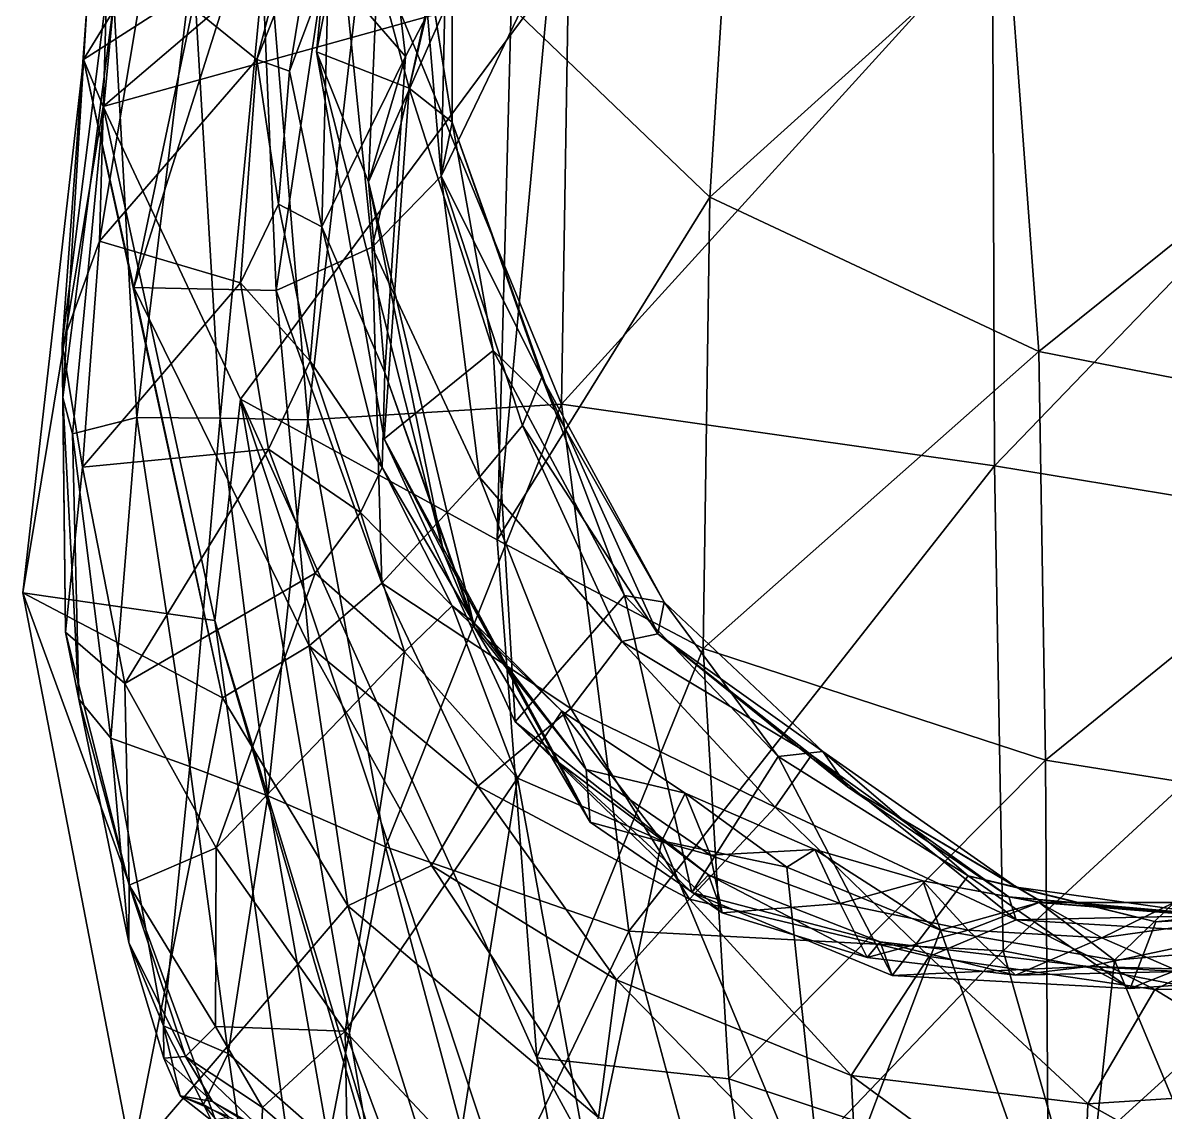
# Model space of a CAD drawing. Extents: x -1.6 to 1.6, y -9.4 to 16.4.
# Drawn here: x -1.2516 to -0.8501, y -0.7189 to -0.3359 of the extents above; entities that cross this region are included whole.
import ezdxf

# ---------------------------------------------------------------- set-up
doc = ezdxf.new("R2010")
doc.units = 0
doc.layers.add('DIPLODOC$LWO', color=1, linetype='CONTINUOUS')

msp = doc.modelspace()

# ---------------------------------------------------------------- linework, layer by layer
at = {"layer": 'DIPLODOC$LWO'}
for points in [[(-1.14845, -0.34608, 1.31256), (-1.12274, -0.21652, 1.3026), (-1.13013, -0.39185, 1.01975)], [(-1.12274, -0.21652, 1.3026), (-1.14845, -0.34608, 1.31256), (-1.14042, -0.26688, 1.51581)], [(-1.07445, -0.26559, 0.9924), (-1.13013, -0.39185, 1.01975), (-1.12274, -0.21652, 1.3026)], [(-0.77188, -0.3529, 4.46425), (-0.8312, -0.22131, 4.38325), (-0.90556, -0.30279, 4.18361)], [(-1.07994, -0.33034, 3.77864), (-1.01021, -0.39718, 4.07217), (-0.99958, -0.229, 3.89769)], [(-0.99958, -0.229, 3.89769), (-1.01021, -0.39718, 4.07217), (-0.90556, -0.30279, 4.18361)], [(-1.11707, -0.3477, 0.74502), (-1.12799, -0.25564, 0.76051), (-1.14421, -0.31646, 0.52679)], [(-1.11707, -0.3477, 0.74502), (-1.07445, -0.26559, 0.9924), (-1.12799, -0.25564, 0.76051)], [(-1.17759, -0.2628, 2.48827), (-1.23031, -0.34882, 2.51454), (-1.12499, -0.28124, 2.8998)], [(-1.21258, -0.42895, 2.26336), (-1.23031, -0.34882, 2.51454), (-1.17759, -0.2628, 2.48827)], [(-1.16852, -0.28989, 2.26085), (-1.21258, -0.42895, 2.26336), (-1.17759, -0.2628, 2.48827)], [(-1.11581, -0.35887, 1.49266), (-1.14042, -0.26688, 1.51581), (-1.14845, -0.34608, 1.31256)], [(-1.14042, -0.26688, 1.51581), (-1.11581, -0.35887, 1.49266), (-1.10067, -0.28991, 1.57818)], [(-1.13013, -0.39185, 1.01975), (-1.07445, -0.26559, 0.9924), (-1.11707, -0.3477, 0.74502)], [(-1.23031, -0.34882, 2.51454), (-1.22335, -0.36529, 2.92718), (-1.12499, -0.28124, 2.8998)], [(-1.12499, -0.28124, 2.8998), (-1.22335, -0.36529, 2.92718), (-1.0666, -0.32178, 3.41834)], [(-1.16936, -0.34885, 0.33537), (-1.15328, -0.28739, 0.32277), (-1.20862, -0.31696, 0.23471)], [(-1.15328, -0.28739, 0.32277), (-1.16936, -0.34885, 0.33537), (-1.14867, -0.29619, 0.40362)], [(-1.16264, -0.43006, 2.04977), (-1.21258, -0.42895, 2.26336), (-1.16852, -0.28989, 2.26085)], [(-1.14165, -0.28963, 2.05442), (-1.16264, -0.43006, 2.04977), (-1.16852, -0.28989, 2.26085)], [(-1.12888, -0.41475, 1.86334), (-1.16264, -0.43006, 2.04977), (-1.14165, -0.28963, 2.05442)], [(-1.10268, -0.30264, 1.8772), (-1.12888, -0.41475, 1.86334), (-1.14165, -0.28963, 2.05442)], [(-1.13139, -0.30185, 0.01456), (-1.05939, -0.29007, 0.0074), (-1.06235, -0.47004, 0.01484)], [(-1.11581, -0.35887, 1.49266), (-1.10068, -0.37087, 1.58564), (-1.10067, -0.28991, 1.57818)], [(-1.10067, -0.28991, 1.57818), (-1.10068, -0.37087, 1.58564), (-1.11285, -0.29339, 1.62092)], [(-1.05939, -0.29007, 0.0074), (-0.91075, -0.3032, 0.00365), (-1.06235, -0.47004, 0.01484)], [(-1.15786, -0.35295, 0.4354), (-1.14867, -0.29619, 0.40362), (-1.16936, -0.34885, 0.33537)], [(-1.14867, -0.29619, 0.40362), (-1.15786, -0.35295, 0.4354), (-1.14421, -0.31646, 0.52679)], [(-1.11285, -0.29339, 1.62092), (-1.10068, -0.37087, 1.58564), (-1.11246, -0.29664, 1.67529)], [(-1.11246, -0.29664, 1.67529), (-1.10453, -0.38981, 1.69038), (-1.06294, -0.30319, 1.75454)], [(-1.10068, -0.37087, 1.58564), (-1.10453, -0.38981, 1.69038), (-1.11246, -0.29664, 1.67529)], [(-1.19193, -0.31336, 0.04347), (-1.16572, -0.30322, 0.02543), (-1.18227, -0.47491, 0.04084)], [(-1.18227, -0.47491, 0.04084), (-1.16572, -0.30322, 0.02543), (-1.15147, -0.4755, 0.02723)], [(-1.16572, -0.30322, 0.02543), (-1.13139, -0.30185, 0.01456), (-1.15147, -0.4755, 0.02723)], [(-1.15147, -0.4755, 0.02723), (-1.13139, -0.30185, 0.01456), (-1.06235, -0.47004, 0.01484)], [(-1.10453, -0.38981, 1.69038), (-1.12888, -0.41475, 1.86334), (-1.10268, -0.30264, 1.8772)], [(-1.06294, -0.30319, 1.75454), (-1.10453, -0.38981, 1.69038), (-1.10268, -0.30264, 1.8772)], [(-0.91011, -0.49166, 0.00905), (-1.06235, -0.47004, 0.01484), (-0.91075, -0.3032, 0.00365)], [(-1.01021, -0.39718, 4.07217), (-0.89457, -0.45143, 4.28532), (-0.90556, -0.30279, 4.18361)], [(-0.91075, -0.3032, 0.00365), (-0.75741, -0.33318, 0.00517), (-0.91011, -0.49166, 0.00905)], [(-0.90556, -0.30279, 4.18361), (-0.89457, -0.45143, 4.28532), (-0.77188, -0.3529, 4.46425)], [(-1.22467, -0.41265, 0.24087), (-1.20862, -0.31696, 0.23471), (-1.22223, -0.32607, 0.16492)], [(-1.22467, -0.41265, 0.24087), (-1.16936, -0.34885, 0.33537), (-1.20862, -0.31696, 0.23471)], [(-1.21968, -0.32836, 0.0733), (-1.19193, -0.31336, 0.04347), (-1.21161, -0.4747, 0.05915)], [(-1.21161, -0.4747, 0.05915), (-1.19193, -0.31336, 0.04347), (-1.18227, -0.47491, 0.04084)], [(-1.14651, -0.40767, 0.52931), (-1.14421, -0.31646, 0.52679), (-1.15786, -0.35295, 0.4354)], [(-1.14651, -0.40767, 0.52931), (-1.11707, -0.3477, 0.74502), (-1.14421, -0.31646, 0.52679)], [(-1.22335, -0.36529, 2.92718), (-1.17517, -0.46829, 3.50612), (-1.0666, -0.32178, 3.41834)], [(-1.0666, -0.32178, 3.41834), (-1.17517, -0.46829, 3.50612), (-1.08496, -0.51765, 3.937)], [(-1.0666, -0.32178, 3.41834), (-1.08496, -0.51765, 3.937), (-1.07994, -0.33034, 3.77864)], [(-1.23782, -0.44884, 0.16888), (-1.22223, -0.32607, 0.16492), (-1.22903, -0.32885, 0.11201)], [(-1.23782, -0.44884, 0.16888), (-1.22467, -0.41265, 0.24087), (-1.22223, -0.32607, 0.16492)], [(-1.23751, -0.46768, 0.11641), (-1.23782, -0.44884, 0.16888), (-1.22903, -0.32885, 0.11201)], [(-1.23422, -0.48047, 0.08267), (-1.23751, -0.46768, 0.11641), (-1.21968, -0.32836, 0.0733)], [(-1.22903, -0.32885, 0.11201), (-1.21968, -0.32836, 0.0733), (-1.23751, -0.46768, 0.11641)], [(-1.23422, -0.48047, 0.08267), (-1.21968, -0.32836, 0.0733), (-1.21161, -0.4747, 0.05915)], [(-1.07994, -0.33034, 3.77864), (-1.08496, -0.51765, 3.937), (-1.01021, -0.39718, 4.07217)], [(-0.75079, -0.51792, 0.00419), (-0.91011, -0.49166, 0.00905), (-0.75741, -0.33318, 0.00517)], [(-1.23031, -0.34882, 2.51454), (-1.25162, -0.53638, 2.54891), (-1.22335, -0.36529, 2.92718)], [(-1.18142, -0.57322, 2.30641), (-1.25162, -0.53638, 2.54891), (-1.23031, -0.34882, 2.51454)], [(-1.21258, -0.42895, 2.26336), (-1.18142, -0.57322, 2.30641), (-1.23031, -0.34882, 2.51454)], [(-1.17514, -0.42733, 0.34197), (-1.16936, -0.34885, 0.33537), (-1.22467, -0.41265, 0.24087)], [(-1.17514, -0.42733, 0.34197), (-1.16177, -0.39971, 0.42559), (-1.16936, -0.34885, 0.33537)], [(-1.16177, -0.39971, 0.42559), (-1.15786, -0.35295, 0.4354), (-1.16936, -0.34885, 0.33537)], [(-1.13013, -0.39185, 1.01975), (-1.1036, -0.52248, 1.05861), (-1.14845, -0.34608, 1.31256)], [(-1.12463, -0.48215, 1.3358), (-1.14845, -0.34608, 1.31256), (-1.1036, -0.52248, 1.05861)], [(-1.14845, -0.34608, 1.31256), (-1.12463, -0.48215, 1.3358), (-1.11581, -0.35887, 1.49266)], [(-1.12441, -0.45881, 0.67931), (-1.11707, -0.3477, 0.74502), (-1.14651, -0.40767, 0.52931)], [(-1.12441, -0.45881, 0.67931), (-1.13013, -0.39185, 1.01975), (-1.11707, -0.3477, 0.74502)], [(-1.15786, -0.35295, 0.4354), (-1.16177, -0.39971, 0.42559), (-1.14651, -0.40767, 0.52931)], [(-0.89457, -0.45143, 4.28532), (-0.75015, -0.47976, 4.49778), (-0.77188, -0.3529, 4.46425)], [(-1.08628, -0.45115, 1.51153), (-1.11581, -0.35887, 1.49266), (-1.12463, -0.48215, 1.3358)], [(-1.11581, -0.35887, 1.49266), (-1.08628, -0.45115, 1.51153), (-1.10068, -0.37087, 1.58564)], [(-1.25162, -0.53638, 2.54891), (-1.18415, -0.54606, 2.94314), (-1.22335, -0.36529, 2.92718)], [(-1.22335, -0.36529, 2.92718), (-1.18415, -0.54606, 2.94314), (-1.17517, -0.46829, 3.50612)], [(-1.10068, -0.37087, 1.58564), (-1.06922, -0.46051, 1.62908), (-1.10453, -0.38981, 1.69038)], [(-1.06468, -0.47227, 1.58809), (-1.06922, -0.46051, 1.62908), (-1.10068, -0.37087, 1.58564)], [(-1.08628, -0.45115, 1.51153), (-1.06468, -0.47227, 1.58809), (-1.10068, -0.37087, 1.58564)], [(-1.12441, -0.45881, 0.67931), (-1.09291, -0.54847, 0.74764), (-1.13013, -0.39185, 1.01975)], [(-1.1036, -0.52248, 1.05861), (-1.13013, -0.39185, 1.01975), (-1.09291, -0.54847, 0.74764)], [(-1.10453, -0.38981, 1.69038), (-1.09115, -0.49566, 1.72987), (-1.12888, -0.41475, 1.86334)], [(-1.07603, -0.4775, 1.66732), (-1.09115, -0.49566, 1.72987), (-1.10453, -0.38981, 1.69038)], [(-1.06922, -0.46051, 1.62908), (-1.07603, -0.4775, 1.66732), (-1.10453, -0.38981, 1.69038)], [(-1.08496, -0.51765, 3.937), (-1.01247, -0.55586, 4.19454), (-1.01021, -0.39718, 4.07217)], [(-1.01021, -0.39718, 4.07217), (-1.01247, -0.55586, 4.19454), (-0.89457, -0.45143, 4.28532)], [(-1.15065, -0.45491, 0.44874), (-1.16177, -0.39971, 0.42559), (-1.17514, -0.42733, 0.34197)], [(-1.16177, -0.39971, 0.42559), (-1.15065, -0.45491, 0.44874), (-1.14651, -0.40767, 0.52931)], [(-1.12527, -0.49232, 0.52422), (-1.14651, -0.40767, 0.52931), (-1.15065, -0.45491, 0.44874)], [(-1.12527, -0.49232, 0.52422), (-1.12441, -0.45881, 0.67931), (-1.14651, -0.40767, 0.52931)], [(-1.2307, -0.49209, 0.24697), (-1.22467, -0.41265, 0.24087), (-1.23782, -0.44884, 0.16888)], [(-1.2307, -0.49209, 0.24697), (-1.17514, -0.42733, 0.34197), (-1.22467, -0.41265, 0.24087)], [(-1.12888, -0.41475, 1.86334), (-1.12548, -0.53291, 1.86274), (-1.16264, -0.43006, 2.04977)], [(-1.09115, -0.49566, 1.72987), (-1.12548, -0.53291, 1.86274), (-1.12888, -0.41475, 1.86334)], [(-1.16523, -0.48579, 0.36037), (-1.17514, -0.42733, 0.34197), (-1.2307, -0.49209, 0.24697)], [(-1.16264, -0.43006, 2.04977), (-1.15093, -0.555, 2.06098), (-1.21258, -0.42895, 2.26336)], [(-1.15093, -0.555, 2.06098), (-1.18142, -0.57322, 2.30641), (-1.21258, -0.42895, 2.26336)], [(-1.16523, -0.48579, 0.36037), (-1.15065, -0.45491, 0.44874), (-1.17514, -0.42733, 0.34197)], [(-1.12548, -0.53291, 1.86274), (-1.15093, -0.555, 2.06098), (-1.16264, -0.43006, 2.04977)], [(-1.23659, -0.55021, 0.16545), (-1.23782, -0.44884, 0.16888), (-1.23751, -0.46768, 0.11641)], [(-1.23659, -0.55021, 0.16545), (-1.2307, -0.49209, 0.24697), (-1.23782, -0.44884, 0.16888)], [(-1.12463, -0.48215, 1.3358), (-1.07852, -0.58167, 1.37563), (-1.08628, -0.45115, 1.51153)], [(-1.08628, -0.45115, 1.51153), (-1.0401, -0.53723, 1.56271), (-1.06468, -0.47227, 1.58809)], [(-1.0401, -0.53723, 1.56271), (-1.08628, -0.45115, 1.51153), (-1.07852, -0.58167, 1.37563)], [(-1.01247, -0.55586, 4.19454), (-0.89214, -0.59516, 4.35034), (-0.89457, -0.45143, 4.28532)], [(-0.89457, -0.45143, 4.28532), (-0.89214, -0.59516, 4.35034), (-0.75015, -0.47976, 4.49778)], [(-1.1329, -0.5081, 0.43918), (-1.15065, -0.45491, 0.44874), (-1.16523, -0.48579, 0.36037)], [(-1.15065, -0.45491, 0.44874), (-1.1329, -0.5081, 0.43918), (-1.12527, -0.49232, 0.52422)], [(-1.12527, -0.49232, 0.52422), (-1.09323, -0.54669, 0.57087), (-1.12441, -0.45881, 0.67931)], [(-1.09291, -0.54847, 0.74764), (-1.12441, -0.45881, 0.67931), (-1.09323, -0.54669, 0.57087)], [(-1.06922, -0.46051, 1.62908), (-1.02847, -0.55069, 1.6688), (-1.07603, -0.4775, 1.66732)], [(-1.06468, -0.47227, 1.58809), (-1.02623, -0.53959, 1.62842), (-1.06922, -0.46051, 1.62908)], [(-1.02847, -0.55069, 1.6688), (-1.06922, -0.46051, 1.62908), (-1.02623, -0.53959, 1.62842)], [(-1.23191, -0.57371, 0.11024), (-1.23659, -0.55021, 0.16545), (-1.23751, -0.46768, 0.11641)], [(-1.23751, -0.46768, 0.11641), (-1.23422, -0.48047, 0.08267), (-1.23191, -0.57371, 0.11024)], [(-1.18415, -0.54606, 2.94314), (-1.12959, -0.73331, 3.55066), (-1.17517, -0.46829, 3.50612)], [(-1.17517, -0.46829, 3.50612), (-1.07096, -0.6998, 4.03116), (-1.08496, -0.51765, 3.937)], [(-1.07096, -0.6998, 4.03116), (-1.17517, -0.46829, 3.50612), (-1.04, -0.87482, 4.04806)], [(-1.12959, -0.73331, 3.55066), (-1.04, -0.87482, 4.04806), (-1.17517, -0.46829, 3.50612)], [(-1.15147, -0.4755, 0.02723), (-1.06235, -0.47004, 0.01484), (-1.12415, -0.62562, 0.02362)], [(-1.03867, -0.65526, 0.01915), (-1.12415, -0.62562, 0.02362), (-1.06235, -0.47004, 0.01484)], [(-1.02623, -0.53959, 1.62842), (-1.06468, -0.47227, 1.58809), (-1.0401, -0.53723, 1.56271)], [(-1.06235, -0.47004, 0.01484), (-0.91011, -0.49166, 0.00905), (-1.03867, -0.65526, 0.01915)], [(-1.23422, -0.48047, 0.08267), (-1.21161, -0.4747, 0.05915), (-1.22067, -0.58749, 0.0705)], [(-1.19297, -0.59734, 0.04589), (-1.22067, -0.58749, 0.0705), (-1.21161, -0.4747, 0.05915)], [(-1.21161, -0.4747, 0.05915), (-1.18227, -0.47491, 0.04084), (-1.19297, -0.59734, 0.04589)], [(-1.16553, -0.60769, 0.03147), (-1.19297, -0.59734, 0.04589), (-1.18227, -0.47491, 0.04084)], [(-1.18227, -0.47491, 0.04084), (-1.15147, -0.4755, 0.02723), (-1.16553, -0.60769, 0.03147)], [(-1.12415, -0.62562, 0.02362), (-1.16553, -0.60769, 0.03147), (-1.15147, -0.4755, 0.02723)], [(-1.07603, -0.4775, 1.66732), (-1.04107, -0.55339, 1.70365), (-1.09115, -0.49566, 1.72987)], [(-1.04107, -0.55339, 1.70365), (-1.07603, -0.4775, 1.66732), (-1.02847, -0.55069, 1.6688)], [(-1.22067, -0.58749, 0.0705), (-1.23191, -0.57371, 0.11024), (-1.23422, -0.48047, 0.08267)], [(-0.89214, -0.59516, 4.35034), (-0.75174, -0.61758, 4.51175), (-0.75015, -0.47976, 4.49778)], [(-1.21583, -0.56822, 0.25831), (-1.16523, -0.48579, 0.36037), (-1.2307, -0.49209, 0.24697)], [(-1.14884, -0.52939, 0.35683), (-1.16523, -0.48579, 0.36037), (-1.21583, -0.56822, 0.25831)], [(-1.14884, -0.52939, 0.35683), (-1.1329, -0.5081, 0.43918), (-1.16523, -0.48579, 0.36037)], [(-1.1036, -0.52248, 1.05861), (-1.06311, -0.59605, 1.06575), (-1.12463, -0.48215, 1.3358)], [(-1.07852, -0.58167, 1.37563), (-1.12463, -0.48215, 1.3358), (-1.06311, -0.59605, 1.06575)], [(-1.21583, -0.56822, 0.25831), (-1.2307, -0.49209, 0.24697), (-1.23659, -0.55021, 0.16545)], [(-1.1329, -0.5081, 0.43918), (-1.10073, -0.54091, 0.47052), (-1.12527, -0.49232, 0.52422)], [(-1.09323, -0.54669, 0.57087), (-1.12527, -0.49232, 0.52422), (-1.10073, -0.54091, 0.47052)], [(-0.90701, -0.66224, 0.01254), (-1.03867, -0.65526, 0.01915), (-0.91011, -0.49166, 0.00905)], [(-0.91011, -0.49166, 0.00905), (-0.75079, -0.51792, 0.00419), (-0.90701, -0.66224, 0.01254)], [(-1.09115, -0.49566, 1.72987), (-1.05904, -0.57698, 1.7681), (-1.12548, -0.53291, 1.86274)], [(-1.05904, -0.57698, 1.7681), (-1.09115, -0.49566, 1.72987), (-1.04107, -0.55339, 1.70365)], [(-1.14884, -0.52939, 0.35683), (-1.11745, -0.55709, 0.38526), (-1.1329, -0.5081, 0.43918)], [(-1.10073, -0.54091, 0.47052), (-1.1329, -0.5081, 0.43918), (-1.11745, -0.55709, 0.38526)], [(-1.08496, -0.51765, 3.937), (-1.07096, -0.6998, 4.03116), (-1.01247, -0.55586, 4.19454)], [(-0.75001, -0.69297, 0.00797), (-0.90701, -0.66224, 0.01254), (-0.75079, -0.51792, 0.00419)], [(-1.09291, -0.54847, 0.74764), (-1.05221, -0.617, 0.7461), (-1.1036, -0.52248, 1.05861)], [(-1.06311, -0.59605, 1.06575), (-1.1036, -0.52248, 1.05861), (-1.05221, -0.617, 0.7461)], [(-1.18362, -0.62599, 0.27109), (-1.14884, -0.52939, 0.35683), (-1.21583, -0.56822, 0.25831)], [(-1.11745, -0.55709, 0.38526), (-1.14884, -0.52939, 0.35683), (-1.18362, -0.62599, 0.27109)], [(-1.12548, -0.53291, 1.86274), (-1.09168, -0.60433, 1.88888), (-1.15093, -0.555, 2.06098)], [(-1.05904, -0.57698, 1.7681), (-1.09168, -0.60433, 1.88888), (-1.12548, -0.53291, 1.86274)], [(-1.18415, -0.54606, 2.94314), (-1.25162, -0.53638, 2.54891), (-1.14436, -0.8302, 2.91061)], [(-1.2133, -0.73515, 2.56163), (-1.14436, -0.8302, 2.91061), (-1.25162, -0.53638, 2.54891)], [(-1.25162, -0.53638, 2.54891), (-1.18142, -0.57322, 2.30641), (-1.2133, -0.73515, 2.56163)], [(-1.07852, -0.58167, 1.37563), (-1.01647, -0.64173, 1.41087), (-1.0401, -0.53723, 1.56271)], [(-1.0401, -0.53723, 1.56271), (-0.98609, -0.59387, 1.59945), (-1.02623, -0.53959, 1.62842)], [(-0.98609, -0.59387, 1.59945), (-1.0401, -0.53723, 1.56271), (-1.01647, -0.64173, 1.41087)], [(-1.11745, -0.55709, 0.38526), (-1.0778, -0.60146, 0.37925), (-1.10073, -0.54091, 0.47052)], [(-1.10073, -0.54091, 0.47052), (-1.06212, -0.57796, 0.47685), (-1.09323, -0.54669, 0.57087)], [(-1.06212, -0.57796, 0.47685), (-1.10073, -0.54091, 0.47052), (-1.0778, -0.60146, 0.37925)], [(-1.02623, -0.53959, 1.62842), (-0.97047, -0.59211, 1.6606), (-1.02847, -0.55069, 1.6688)], [(-0.97047, -0.59211, 1.6606), (-1.02623, -0.53959, 1.62842), (-0.98609, -0.59387, 1.59945)], [(-1.12959, -0.73331, 3.55066), (-1.18415, -0.54606, 2.94314), (-1.04317, -1.01275, 3.45648)], [(-1.14436, -0.8302, 2.91061), (-1.04317, -1.01275, 3.45648), (-1.18415, -0.54606, 2.94314)], [(-1.09323, -0.54669, 0.57087), (-1.05363, -0.59846, 0.57582), (-1.09291, -0.54847, 0.74764)], [(-1.05363, -0.59846, 0.57582), (-1.09323, -0.54669, 0.57087), (-1.06212, -0.57796, 0.47685)], [(-1.05221, -0.617, 0.7461), (-1.09291, -0.54847, 0.74764), (-1.05363, -0.59846, 0.57582)], [(-1.21426, -0.6391, 0.15939), (-1.23659, -0.55021, 0.16545), (-1.23191, -0.57371, 0.11024)], [(-1.21426, -0.6391, 0.15939), (-1.21583, -0.56822, 0.25831), (-1.23659, -0.55021, 0.16545)], [(-0.98716, -0.61167, 1.75534), (-1.05904, -0.57698, 1.7681), (-1.04107, -0.55339, 1.70365)], [(-0.97446, -0.59338, 1.71665), (-1.04107, -0.55339, 1.70365), (-1.02847, -0.55069, 1.6688)], [(-0.97446, -0.59338, 1.71665), (-0.98716, -0.61167, 1.75534), (-1.04107, -0.55339, 1.70365)], [(-0.96173, -0.60454, 1.6936), (-1.02847, -0.55069, 1.6688), (-0.97047, -0.59211, 1.6606)], [(-0.96173, -0.60454, 1.6936), (-0.97446, -0.59338, 1.71665), (-1.02847, -0.55069, 1.6688)], [(-1.13836, -0.69048, 0.26432), (-1.11745, -0.55709, 0.38526), (-1.18362, -0.62599, 0.27109)], [(-1.18142, -0.57322, 2.30641), (-1.15093, -0.555, 2.06098), (-1.13739, -0.6464, 2.25151)], [(-1.10794, -0.63224, 2.04387), (-1.13739, -0.6464, 2.25151), (-1.15093, -0.555, 2.06098)], [(-1.09168, -0.60433, 1.88888), (-1.10794, -0.63224, 2.04387), (-1.15093, -0.555, 2.06098)], [(-1.0778, -0.60146, 0.37925), (-1.11745, -0.55709, 0.38526), (-1.13836, -0.69048, 0.26432)], [(-1.07096, -0.6998, 4.03116), (-1.00345, -0.70722, 4.26007), (-1.01247, -0.55586, 4.19454)], [(-1.01247, -0.55586, 4.19454), (-1.00345, -0.70722, 4.26007), (-0.89214, -0.59516, 4.35034)], [(-1.18362, -0.62599, 0.27109), (-1.21583, -0.56822, 0.25831), (-1.21426, -0.6391, 0.15939)], [(-1.21434, -0.65933, 0.09323), (-1.21426, -0.6391, 0.15939), (-1.23191, -0.57371, 0.11024)], [(-1.23191, -0.57371, 0.11024), (-1.22067, -0.58749, 0.0705), (-1.21434, -0.65933, 0.09323)], [(-1.13739, -0.6464, 2.25151), (-1.2133, -0.73515, 2.56163), (-1.18142, -0.57322, 2.30641)], [(-1.09168, -0.60433, 1.88888), (-1.05904, -0.57698, 1.7681), (-1.01732, -0.64402, 1.83898)], [(-1.0778, -0.60146, 0.37925), (-1.02701, -0.62355, 0.40297), (-1.06212, -0.57796, 0.47685)], [(-1.06212, -0.57796, 0.47685), (-1.01884, -0.60672, 0.4796), (-1.05363, -0.59846, 0.57582)], [(-1.01884, -0.60672, 0.4796), (-1.06212, -0.57796, 0.47685), (-1.02701, -0.62355, 0.40297)], [(-0.98716, -0.61167, 1.75534), (-1.01732, -0.64402, 1.83898), (-1.05904, -0.57698, 1.7681)], [(-1.06311, -0.59605, 1.06575), (-1.01059, -0.63545, 1.08067), (-1.07852, -0.58167, 1.37563)], [(-1.01647, -0.64173, 1.41087), (-1.07852, -0.58167, 1.37563), (-1.01059, -0.63545, 1.08067)], [(-1.22067, -0.58749, 0.0705), (-1.19297, -0.59734, 0.04589), (-1.20217, -0.68861, 0.05063)], [(-1.20217, -0.68861, 0.05063), (-1.21434, -0.65933, 0.09323), (-1.22067, -0.58749, 0.0705)], [(-1.01647, -0.64173, 1.41087), (-0.94606, -0.67091, 1.42576), (-0.98609, -0.59387, 1.59945)], [(-0.90248, -0.6513, 1.74954), (-0.98716, -0.61167, 1.75534), (-0.97446, -0.59338, 1.71665)], [(-0.98609, -0.59387, 1.59945), (-0.91936, -0.63589, 1.60917), (-0.97047, -0.59211, 1.6606)], [(-0.91936, -0.63589, 1.60917), (-0.98609, -0.59387, 1.59945), (-0.94606, -0.67091, 1.42576)], [(-0.90504, -0.64319, 1.71176), (-0.97446, -0.59338, 1.71665), (-0.96173, -0.60454, 1.6936)], [(-0.90504, -0.64319, 1.71176), (-0.90248, -0.6513, 1.74954), (-0.97446, -0.59338, 1.71665)], [(-0.90232, -0.63978, 1.66577), (-0.97047, -0.59211, 1.6606), (-0.91936, -0.63589, 1.60917)], [(-0.97047, -0.59211, 1.6606), (-0.90232, -0.63978, 1.66577), (-0.96173, -0.60454, 1.6936)], [(-1.17943, -0.69836, 0.02676), (-1.20217, -0.68861, 0.05063), (-1.19297, -0.59734, 0.04589)], [(-1.19297, -0.59734, 0.04589), (-1.16553, -0.60769, 0.03147), (-1.17943, -0.69836, 0.02676)], [(-1.05221, -0.617, 0.7461), (-1.00584, -0.64883, 0.74902), (-1.06311, -0.59605, 1.06575)], [(-1.01059, -0.63545, 1.08067), (-1.06311, -0.59605, 1.06575), (-1.00584, -0.64883, 0.74902)], [(-1.00345, -0.70722, 4.26007), (-0.89124, -0.74454, 4.37757), (-0.89214, -0.59516, 4.35034)], [(-0.89214, -0.59516, 4.35034), (-0.89124, -0.74454, 4.37757), (-0.75174, -0.61758, 4.51175)], [(-1.09861, -0.73282, 0.26003), (-1.0778, -0.60146, 0.37925), (-1.13836, -0.69048, 0.26432)], [(-1.09861, -0.73282, 0.26003), (-1.05215, -0.74191, 0.29098), (-1.0778, -0.60146, 0.37925)], [(-1.02701, -0.62355, 0.40297), (-1.0778, -0.60146, 0.37925), (-1.05215, -0.74191, 0.29098)], [(-1.05363, -0.59846, 0.57582), (-1.0099, -0.62859, 0.57048), (-1.05221, -0.617, 0.7461)], [(-1.0099, -0.62859, 0.57048), (-1.05363, -0.59846, 0.57582), (-1.01884, -0.60672, 0.4796)], [(-1.10794, -0.63224, 2.04387), (-1.09168, -0.60433, 1.88888), (-1.04293, -0.67236, 2.00497)], [(-1.01732, -0.64402, 1.83898), (-1.04293, -0.67236, 2.00497), (-1.09168, -0.60433, 1.88888)], [(-0.89283, -0.64534, 1.69057), (-0.96173, -0.60454, 1.6936), (-0.90232, -0.63978, 1.66577)], [(-0.89283, -0.64534, 1.69057), (-0.90504, -0.64319, 1.71176), (-0.96173, -0.60454, 1.6936)], [(-1.14415, -0.72925, 0.01614), (-1.17943, -0.69836, 0.02676), (-1.16553, -0.60769, 0.03147)], [(-1.16553, -0.60769, 0.03147), (-1.12415, -0.62562, 0.02362), (-1.14415, -0.72925, 0.01614)], [(-1.02701, -0.62355, 0.40297), (-0.98315, -0.63279, 0.42613), (-1.01884, -0.60672, 0.4796)], [(-1.01884, -0.60672, 0.4796), (-0.97323, -0.62659, 0.48299), (-1.0099, -0.62859, 0.57048)], [(-0.97323, -0.62659, 0.48299), (-1.01884, -0.60672, 0.4796), (-0.98315, -0.63279, 0.42613)], [(-1.01732, -0.64402, 1.83898), (-0.98716, -0.61167, 1.75534), (-0.93303, -0.66419, 1.83713)], [(-0.90248, -0.6513, 1.74954), (-0.93303, -0.66419, 1.83713), (-0.98716, -0.61167, 1.75534)], [(-1.00584, -0.64883, 0.74902), (-1.05221, -0.617, 0.7461), (-1.0099, -0.62859, 0.57048)], [(-0.89124, -0.74454, 4.37757), (-0.75764, -0.76692, 4.50481), (-0.75174, -0.61758, 4.51175)], [(-1.18388, -0.68883, 0.18152), (-1.18362, -0.62599, 0.27109), (-1.21426, -0.6391, 0.15939)], [(-1.18362, -0.62599, 0.27109), (-1.18388, -0.68883, 0.18152), (-1.13836, -0.69048, 0.26432)], [(-1.08829, -0.75893, 0.01756), (-1.14415, -0.72925, 0.01614), (-1.12415, -0.62562, 0.02362)], [(-1.12415, -0.62562, 0.02362), (-1.03867, -0.65526, 0.01915), (-1.08829, -0.75893, 0.01756)], [(-1.05215, -0.74191, 0.29098), (-0.96939, -0.76184, 0.30781), (-1.02701, -0.62355, 0.40297)], [(-0.98315, -0.63279, 0.42613), (-1.02701, -0.62355, 0.40297), (-0.96939, -0.76184, 0.30781)], [(-0.96435, -0.64561, 0.56954), (-1.0099, -0.62859, 0.57048), (-0.97323, -0.62659, 0.48299)], [(-1.0099, -0.62859, 0.57048), (-0.96435, -0.64561, 0.56954), (-1.00584, -0.64883, 0.74902)], [(-0.98315, -0.63279, 0.42613), (-0.92906, -0.65489, 0.42393), (-0.97323, -0.62659, 0.48299)], [(-0.97323, -0.62659, 0.48299), (-0.93528, -0.63756, 0.49846), (-0.96435, -0.64561, 0.56954)], [(-0.93528, -0.63756, 0.49846), (-0.97323, -0.62659, 0.48299), (-0.92906, -0.65489, 0.42393)], [(-1.13739, -0.6464, 2.25151), (-1.10794, -0.63224, 2.04387), (-1.04923, -0.72083, 2.22275)], [(-1.04293, -0.67236, 2.00497), (-1.04923, -0.72083, 2.22275), (-1.10794, -0.63224, 2.04387)], [(-0.92906, -0.65489, 0.42393), (-0.98315, -0.63279, 0.42613), (-0.96939, -0.76184, 0.30781)], [(-1.01059, -0.63545, 1.08067), (-0.95023, -0.65909, 1.0884), (-1.01647, -0.64173, 1.41087)], [(-1.00584, -0.64883, 0.74902), (-0.9548, -0.6646, 0.75364), (-1.01059, -0.63545, 1.08067)], [(-0.95023, -0.65909, 1.0884), (-1.01059, -0.63545, 1.08067), (-0.9548, -0.6646, 0.75364)], [(-0.91931, -0.6549, 0.56825), (-0.96435, -0.64561, 0.56954), (-0.93528, -0.63756, 0.49846)], [(-0.94606, -0.67091, 1.42576), (-0.86236, -0.67551, 1.47127), (-0.91936, -0.63589, 1.60917)], [(-0.93528, -0.63756, 0.49846), (-0.89443, -0.64526, 0.48695), (-0.91931, -0.6549, 0.56825)], [(-0.89443, -0.64526, 0.48695), (-0.93528, -0.63756, 0.49846), (-0.92906, -0.65489, 0.42393)], [(-0.91936, -0.63589, 1.60917), (-0.85334, -0.65202, 1.63284), (-0.90232, -0.63978, 1.66577)], [(-0.85334, -0.65202, 1.63284), (-0.91936, -0.63589, 1.60917), (-0.86236, -0.67551, 1.47127)], [(-1.21434, -0.65933, 0.09323), (-1.1945, -0.69936, 0.13306), (-1.21426, -0.6391, 0.15939)], [(-1.21426, -0.6391, 0.15939), (-1.1945, -0.69936, 0.13306), (-1.18388, -0.68883, 0.18152)], [(-0.94606, -0.67091, 1.42576), (-1.01647, -0.64173, 1.41087), (-0.95023, -0.65909, 1.0884)], [(-0.83181, -0.64969, 1.66831), (-0.90232, -0.63978, 1.66577), (-0.85334, -0.65202, 1.63284)], [(-0.90232, -0.63978, 1.66577), (-0.83181, -0.64969, 1.66831), (-0.89283, -0.64534, 1.69057)], [(-1.2133, -0.73515, 2.56163), (-1.13739, -0.6464, 2.25151), (-1.0896, -0.79875, 2.48371)], [(-1.04923, -0.72083, 2.22275), (-1.0896, -0.79875, 2.48371), (-1.13739, -0.6464, 2.25151)], [(-1.04293, -0.67236, 2.00497), (-1.01732, -0.64402, 1.83898), (-0.96045, -0.70603, 1.99399)], [(-0.93303, -0.66419, 1.83713), (-0.96045, -0.70603, 1.99399), (-1.01732, -0.64402, 1.83898)], [(-0.9548, -0.6646, 0.75364), (-1.00584, -0.64883, 0.74902), (-0.96435, -0.64561, 0.56954)], [(-0.96435, -0.64561, 0.56954), (-0.91931, -0.6549, 0.56825), (-0.9548, -0.6646, 0.75364)], [(-0.86788, -0.66547, 0.41245), (-0.89443, -0.64526, 0.48695), (-0.92906, -0.65489, 0.42393)], [(-0.87234, -0.65759, 0.56966), (-0.91931, -0.6549, 0.56825), (-0.89443, -0.64526, 0.48695)], [(-0.89283, -0.64534, 1.69057), (-0.83034, -0.65036, 1.69627), (-0.90504, -0.64319, 1.71176)], [(-0.83088, -0.6498, 1.7201), (-0.90504, -0.64319, 1.71176), (-0.83034, -0.65036, 1.69627)], [(-0.90504, -0.64319, 1.71176), (-0.83088, -0.6498, 1.7201), (-0.90248, -0.6513, 1.74954)], [(-0.8469, -0.64518, 0.48973), (-0.87234, -0.65759, 0.56966), (-0.89443, -0.64526, 0.48695)], [(-0.8469, -0.64518, 0.48973), (-0.89443, -0.64526, 0.48695), (-0.86788, -0.66547, 0.41245)], [(-0.83034, -0.65036, 1.69627), (-0.89283, -0.64534, 1.69057), (-0.83181, -0.64969, 1.66831)], [(-0.81406, -0.64942, 0.57516), (-0.87234, -0.65759, 0.56966), (-0.8469, -0.64518, 0.48973)], [(-0.81906, -0.66131, 0.41564), (-0.8469, -0.64518, 0.48973), (-0.86788, -0.66547, 0.41245)], [(-0.81409, -0.65654, 1.75658), (-0.90248, -0.6513, 1.74954), (-0.83088, -0.6498, 1.7201)], [(-0.87234, -0.65759, 0.56966), (-0.81406, -0.64942, 0.57516), (-0.84522, -0.66953, 0.76127)], [(-0.78708, -0.67022, 1.42534), (-0.79524, -0.64879, 1.61664), (-0.86236, -0.67551, 1.47127)], [(-0.79524, -0.64879, 1.61664), (-0.85334, -0.65202, 1.63284), (-0.86236, -0.67551, 1.47127)], [(-0.85334, -0.65202, 1.63284), (-0.79524, -0.64879, 1.61664), (-0.83181, -0.64969, 1.66831)], [(-0.93303, -0.66419, 1.83713), (-0.90248, -0.6513, 1.74954), (-0.85373, -0.67583, 1.83524)], [(-0.81409, -0.65654, 1.75658), (-0.85373, -0.67583, 1.83524), (-0.90248, -0.6513, 1.74954)], [(-0.80642, -0.65269, 1.10845), (-0.87709, -0.66777, 1.10807), (-0.84522, -0.66953, 0.76127)], [(-0.80642, -0.65269, 1.10845), (-0.78708, -0.67022, 1.42534), (-0.87709, -0.66777, 1.10807)], [(-1.00832, -0.76808, 0.0162), (-1.08829, -0.75893, 0.01756), (-1.03867, -0.65526, 0.01915)], [(-1.03867, -0.65526, 0.01915), (-0.90701, -0.66224, 0.01254), (-1.00832, -0.76808, 0.0162)], [(-0.88115, -0.79018, 0.299), (-0.92906, -0.65489, 0.42393), (-0.96939, -0.76184, 0.30781)], [(-0.90267, -0.67074, 0.75216), (-0.9548, -0.6646, 0.75364), (-0.91931, -0.6549, 0.56825)], [(-0.86788, -0.66547, 0.41245), (-0.92906, -0.65489, 0.42393), (-0.88115, -0.79018, 0.299)], [(-0.91931, -0.6549, 0.56825), (-0.87234, -0.65759, 0.56966), (-0.90267, -0.67074, 0.75216)], [(-0.84522, -0.66953, 0.76127), (-0.90267, -0.67074, 0.75216), (-0.87234, -0.65759, 0.56966)], [(-0.77581, -0.67523, 1.83299), (-0.85373, -0.67583, 1.83524), (-0.81409, -0.65654, 1.75658)], [(-1.20217, -0.68861, 0.05063), (-1.20201, -0.69995, 0.0813), (-1.21434, -0.65933, 0.09323)], [(-1.20201, -0.69995, 0.0813), (-1.1945, -0.69936, 0.13306), (-1.21434, -0.65933, 0.09323)], [(-0.87364, -0.77946, 0.00899), (-1.00832, -0.76808, 0.0162), (-0.90701, -0.66224, 0.01254)], [(-0.9548, -0.6646, 0.75364), (-0.90267, -0.67074, 0.75216), (-0.95023, -0.65909, 1.0884)], [(-0.87709, -0.66777, 1.10807), (-0.95023, -0.65909, 1.0884), (-0.90267, -0.67074, 0.75216)], [(-0.95023, -0.65909, 1.0884), (-0.87709, -0.66777, 1.10807), (-0.94606, -0.67091, 1.42576)], [(-0.90701, -0.66224, 0.01254), (-0.75001, -0.69297, 0.00797), (-0.87364, -0.77946, 0.00899)], [(-0.81906, -0.66131, 0.41564), (-0.86788, -0.66547, 0.41245), (-0.81537, -0.79136, 0.2939)], [(-0.96045, -0.70603, 1.99399), (-0.93303, -0.66419, 1.83713), (-0.87726, -0.71598, 1.98144)], [(-0.85373, -0.67583, 1.83524), (-0.87726, -0.71598, 1.98144), (-0.93303, -0.66419, 1.83713)], [(-0.81537, -0.79136, 0.2939), (-0.86788, -0.66547, 0.41245), (-0.88115, -0.79018, 0.299)], [(-0.86236, -0.67551, 1.47127), (-0.94606, -0.67091, 1.42576), (-0.87709, -0.66777, 1.10807)], [(-0.90267, -0.67074, 0.75216), (-0.84522, -0.66953, 0.76127), (-0.87709, -0.66777, 1.10807)], [(-0.78708, -0.67022, 1.42534), (-0.86236, -0.67551, 1.47127), (-0.87709, -0.66777, 1.10807)], [(-1.04923, -0.72083, 2.22275), (-1.04293, -0.67236, 2.00497), (-0.95778, -0.75968, 2.19291)], [(-0.96045, -0.70603, 1.99399), (-0.95778, -0.75968, 2.19291), (-1.04293, -0.67236, 2.00497)], [(-0.79656, -0.7108, 1.9709), (-0.87726, -0.71598, 1.98144), (-0.85373, -0.67583, 1.83524)], [(-0.77581, -0.67523, 1.83299), (-0.79656, -0.7108, 1.9709), (-0.85373, -0.67583, 1.83524)], [(-1.20201, -0.69995, 0.0813), (-1.20217, -0.68861, 0.05063), (-1.19634, -0.71315, 0.0617)], [(-1.20217, -0.68861, 0.05063), (-1.18807, -0.71625, 0.03212), (-1.19634, -0.71315, 0.0617)], [(-1.20217, -0.68861, 0.05063), (-1.17943, -0.69836, 0.02676), (-1.18807, -0.71625, 0.03212)], [(-1.1945, -0.69936, 0.13306), (-1.16737, -0.71726, 0.17241), (-1.18388, -0.68883, 0.18152)], [(-1.18388, -0.68883, 0.18152), (-1.16737, -0.71726, 0.17241), (-1.13836, -0.69048, 0.26432)], [(-1.13742, -0.74335, 0.18349), (-1.13836, -0.69048, 0.26432), (-1.16737, -0.71726, 0.17241)], [(-1.10728, -0.77365, 0.17748), (-1.13836, -0.69048, 0.26432), (-1.13742, -0.74335, 0.18349)], [(-1.09861, -0.73282, 0.26003), (-1.13836, -0.69048, 0.26432), (-1.10728, -0.77365, 0.17748)], [(-0.72605, -0.77803, 0.01267), (-0.87364, -0.77946, 0.00899), (-0.75001, -0.69297, 0.00797)], [(-1.17943, -0.69836, 0.02676), (-1.17577, -0.72331, 0.01974), (-1.18807, -0.71625, 0.03212)], [(-1.17943, -0.69836, 0.02676), (-1.14415, -0.72925, 0.01614), (-1.17577, -0.72331, 0.01974)], [(-1.1945, -0.69936, 0.13306), (-1.20201, -0.69995, 0.0813), (-1.18499, -0.7152, 0.11946)], [(-1.20201, -0.69995, 0.0813), (-1.19634, -0.71315, 0.0617), (-1.18499, -0.7152, 0.11946)], [(-1.16737, -0.71726, 0.17241), (-1.1945, -0.69936, 0.13306), (-1.16757, -0.72499, 0.15372)], [(-1.1945, -0.69936, 0.13306), (-1.18499, -0.7152, 0.11946), (-1.16757, -0.72499, 0.15372)], [(-1.00345, -0.70722, 4.26007), (-1.07096, -0.6998, 4.03116), (-0.97942, -0.86773, 4.26509)], [(-1.04, -0.87482, 4.04806), (-0.97942, -0.86773, 4.26509), (-1.07096, -0.6998, 4.03116)], [(-0.95778, -0.75968, 2.19291), (-0.96045, -0.70603, 1.99399), (-0.87917, -0.76578, 2.16596)], [(-0.87726, -0.71598, 1.98144), (-0.87917, -0.76578, 2.16596), (-0.96045, -0.70603, 1.99399)], [(-1.00345, -0.70722, 4.26007), (-0.97942, -0.86773, 4.26509), (-0.89124, -0.74454, 4.37757)], [(-1.18499, -0.7152, 0.11946), (-1.19634, -0.71315, 0.0617), (-1.17919, -0.72061, 0.11201)], [(-1.19634, -0.71315, 0.0617), (-1.1853, -0.72183, 0.05564), (-1.17919, -0.72061, 0.11201)], [(-1.19634, -0.71315, 0.0617), (-1.18807, -0.71625, 0.03212), (-1.1853, -0.72183, 0.05564)], [(-0.79656, -0.7108, 1.9709), (-0.80201, -0.75803, 2.14014), (-0.87726, -0.71598, 1.98144)], [(-1.18807, -0.71625, 0.03212), (-1.1786, -0.72762, 0.02766), (-1.1853, -0.72183, 0.05564)], [(-1.18807, -0.71625, 0.03212), (-1.17577, -0.72331, 0.01974), (-1.1786, -0.72762, 0.02766)], [(-1.16757, -0.72499, 0.15372), (-1.18499, -0.7152, 0.11946), (-1.16232, -0.72906, 0.14961)], [(-1.18499, -0.7152, 0.11946), (-1.17919, -0.72061, 0.11201), (-1.16232, -0.72906, 0.14961)], [(-1.16737, -0.71726, 0.17241), (-1.16757, -0.72499, 0.15372), (-1.13742, -0.74335, 0.18349)], [(-0.80201, -0.75803, 2.14014), (-0.87917, -0.76578, 2.16596), (-0.87726, -0.71598, 1.98144)]]:
    msp.add_3dface(points, dxfattribs=at)

doc.saveas('drawing.dxf')
